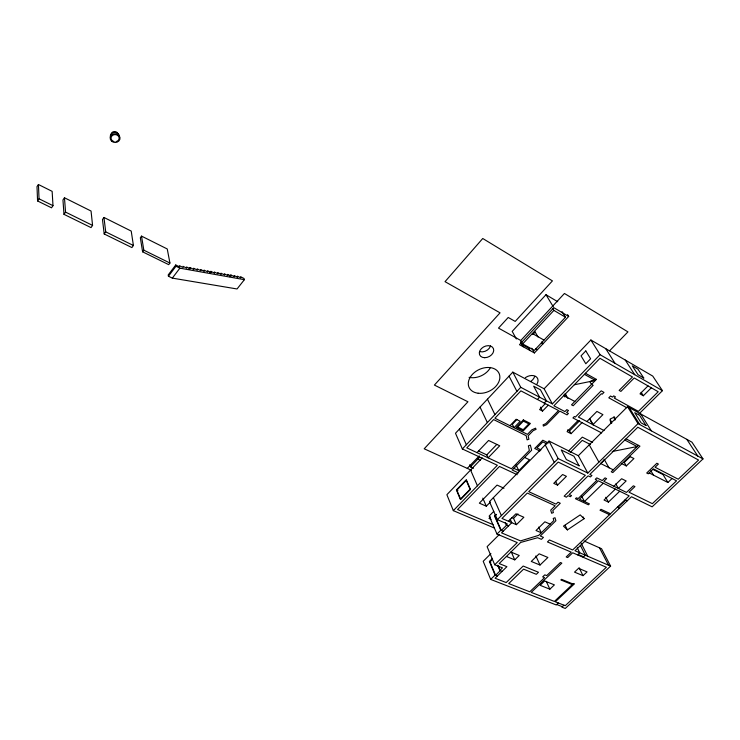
<?xml version="1.0" encoding="UTF-8"?>
<svg xmlns="http://www.w3.org/2000/svg" width="740" height="740" viewBox="0 0 740 740"><rect width="100%" height="100%" fill="white"/><g stroke="black" fill="none" stroke-linecap="round" stroke-linejoin="round"><path stroke-width="1.11" d="M38.434 184.51L37 186.637L37.574 200.956L51.523 207.811L52.993 205.674L52.142 191.355L38.434 184.51L39.035 198.81L37.574 200.956M64.473 197.765L62.956 199.967L63.992 214.341L91.02 227.606L92.574 225.413L91.048 211.029L64.473 197.765L65.546 212.103L63.992 214.341M103.961 217.458L102.481 219.54L104.192 233.97L131.905 247.567L133.413 245.504L131.221 231.074L103.961 217.458L105.709 231.861L104.192 233.97M141.525 236.115L140.332 237.753L142.607 251.822L168.711 264.652L169.932 263.033L167.249 248.964L141.525 236.115L143.819 250.166L142.607 251.822M209.549 273.097L210.9 271.349L211.187 272.579L207.487 270.738L207.774 271.969L204.064 270.109L204.342 271.349L200.605 269.489L200.882 270.729L197.127 268.861L197.404 270.1L193.621 268.222L193.899 269.471L190.097 267.584L190.365 268.833L186.545 266.946L186.804 268.195L182.965 266.298L183.224 267.547L179.367 265.642L179.617 266.9L175.732 264.985L168.193 274.966L168.433 276.233L172.318 278.12L237.05 288.97L244.376 279.683L244.043 278.49L240.537 276.714L240.861 277.916L237.327 276.14L237.651 277.334L234.108 275.548L234.423 276.76L230.852 274.966L229.52 276.677M168.433 276.233L175.981 266.243L175.732 264.985M172.318 278.12L179.876 268.157L244.376 279.683M188.737 269.369L190.097 267.584M557.738 301.726L545.981 294.714L512.21 331.372L516.354 338.976M562.058 311.651L565.471 317.22L534.345 350.381L522.68 343.915L553.881 310.393L552.752 308.534M532.846 334.48L535.177 332.01M638.768 414.104L662.457 390.683L600.057 354.691L552.373 403.92L544.113 388.787L512.811 372.137L455.489 433.252L462.352 448.967L497.354 465.266L453.324 510.637L494.265 527.99M568.681 316.452L553.853 307.692L519.471 344.683L534.409 352.943L568.681 316.452L567.543 314.602M462.352 448.967L520.766 387.325L512.811 372.137M476.976 452.63L488.604 440.467L499.713 445.795L488.113 457.838L486.763 454.887L478.678 451.095M467.292 468.392L479.261 455.905M544.113 388.787L590.881 340.002L652.754 376.096L662.457 390.683M473.526 468.254L470.446 466.848L479.585 457.311M509.971 425.694L516.15 419.256L520.192 421.282L514.023 427.702L512.33 424.298L516.946 419.497M537.397 399.489L539.59 397.204L533.679 386.197L540.441 389.786L546.398 400.784L544.215 403.05M482.221 457.903L446.877 494.699L453.324 510.637M486.763 454.887L496.78 444.463M456.414 489.954L466.061 479.936L470.048 489.251L460.299 499.315L456.414 489.954L457.903 490.602M545.315 403.624L539.58 409.562L542.54 411.089L548.266 405.168M563.713 395.345L565.258 393.754L567.867 398.37M564.768 396.945L566.359 395.299M609.547 350.825L627.946 331.881L564.435 293.475L520.784 340.483L498.501 328.098L508.223 317.469L515.188 321.41L552.429 280.886L482.748 238.493L445.027 281.663L500.046 312.835L434.399 385.068L467.948 401.774L424.196 448.792L471.473 470.289M596.403 379.38L571.521 404.836L573.186 405.724L593.166 385.309L591.501 384.393L589.826 381.572L596.403 379.38L585.46 373.265M513.875 468.346L518.823 470.668L529.507 459.79L524.577 457.431M563.963 605.181L561.882 607.133L565.268 608.456L610.611 566.119L574.989 550.736L631.488 496.753L652.144 506.835L703 458.902L638.019 423.622L587.81 473.073L578.347 455.701L549.015 441.077L489.454 501.665L497.382 519.656L507.187 523.874L506.234 524.827L505.318 522.773M503.996 488.234L497.04 485.089L479.354 503.154L486.319 506.188L490.333 502.109M577.995 420.598L567.081 431.651L571.049 433.677L581.955 422.66M567.552 429.903L569.532 430.921L579.624 420.709M493.774 511.368L489.159 516.021L496.993 534.049L517.241 542.568L494.718 564.759L487.105 546.666L499.38 534.437M490.546 516.881L488.992 518.453L491.101 519.36M586.885 421.532L596.921 411.421L602.915 414.631L592.897 424.695L589.484 418.757M495.994 514.318L494.459 515.854L500.795 530.256L503.154 531.264M496.503 514.541L494.977 516.076L501.313 530.478L506.752 525.048M497.382 519.656L558.173 458.569L587.81 473.073M568.524 450.984L582.315 437.146L592.592 442.409M570.17 452.51L582.278 440.365L590.465 444.546M508.463 521.256L515.947 513.782L523.865 517.26L516.39 524.688L501.988 518.462L527.315 493.062L555.157 505.772L550.708 510.147L551.652 513.264L553.39 512.57L552.78 510.609L560.273 503.237L558.015 502.201L556.036 504.153L528.721 491.647L558.201 462.075L585.331 475.293L564.167 496.151L566.415 497.197L568.033 495.615L570.383 496.716L571.53 495.587L569.171 494.487L587.579 476.384L588.309 475.922L590.428 476.949L591.935 475.469L589.817 474.442L637.824 427.23L698.569 460.049L678.247 479.233L655.076 467.236L658.397 464.063L656.861 463.259L646.705 473.008L648.259 473.804L653.392 468.882L676.554 480.834L652.356 503.663L629.037 492.23L634.929 486.578L633.375 485.801L626.484 492.415L603.84 481.333L606.606 478.641L605.024 477.864L602.258 480.556L596.764 477.864L595.274 479.316L596.986 480.158L578.134 498.584L576.414 497.779L575.452 498.732L588.439 504.81L589.41 503.866L579.494 499.223L598.336 480.815L629.194 495.865L572.649 549.968L549.469 539.96L547.443 541.93L571.225 552.142L566.192 556.961L567.663 557.581L572.695 552.78L606.384 567.256L565.258 605.69L555.324 601.805L574.425 583.832L573.491 583.453L554.39 601.435L531.246 592.379L561.854 563.131L560.384 562.511L546.693 575.609L544.807 574.841L542.67 576.885L544.566 577.653L529.766 591.806L508.713 583.564L523.578 569.153L536.343 574.323L538.48 572.26L523.18 566.045L506.169 582.565L495.088 578.236L506.9 566.683L499.176 563.575L520.646 542.457L537.638 537.712L541.421 539.34L543.447 537.37L540.274 536.001L555.907 520.72L554.991 517.732L553.215 518.435L553.844 520.516L538.674 535.362L520.544 540.894L501.554 532.865L511.766 522.69L510.128 519.064M496.993 534.049L500.795 530.256M511.664 517.556L513.505 518.351L517.963 513.912M648.009 385.892L640.008 393.874L643.337 395.752L651.33 387.806M578.347 455.701L627.52 406.676L691.956 442.187L703 458.902M557.553 485.135L566.415 476.338L562.613 474.516L553.751 483.349L557.553 485.135L555.574 481.259M490.916 553.631L483.202 561.281L490.676 579.411L556.267 604.95L558.358 602.989M497.391 575.988L495.097 575.082L489.408 561.466L492.516 558.385M492.239 559.357L489.908 561.669L495.596 575.285L500.332 570.642M600.51 463.49L604.34 459.725M490.676 579.411L495.097 575.082M497.613 565.212L499.833 570.438L502.469 567.857L494.718 564.759M506.41 556.462L514.744 559.865L519.23 555.472L510.915 552.04M638.389 445.332L611.249 471.787L612.822 472.573L639.943 446.155L626.04 438.82M630.313 456.525L624.255 462.426L626.317 465.941L633.921 458.56L629.537 456.293M603.294 483.229L584.471 501.554L581.418 495.772M613.858 486.236L621.628 478.724L626.133 480.963L618.381 488.446L615.819 483.914M615.347 489.112L604.043 500.027L608.428 502.118L619.722 491.249M540.024 565.046L547.887 557.461L539.155 553.798L531.264 561.447L540.024 565.046L535.834 555.943M617.808 507.427L625.633 499.944M577.561 554.87L579.744 552.789L577.255 547.822M583.139 557.266L585.312 555.194L580.317 545.269M549.866 589.188L554.399 584.877L544.677 580.965L540.135 585.312L549.866 589.188L546.259 581.335M649.174 472.925L667.869 482.489L672.068 478.512M583.028 575.674L587.051 571.89L578.569 568.32L574.536 572.131L583.028 575.674L579.106 567.71M584.073 518.721L580.206 514.883L563.473 526.112L567.404 529.896L584.073 518.721L583.129 516.899M574.351 384.754L595.367 380.434L584.415 374.338M612.23 451.502L637.131 446.553L624.782 440.05M556.73 604.524L562.335 606.707M499.833 570.438L502.127 571.354M489.408 561.466L490.925 562.076M572.27 584.609L560.837 579.947L561.494 579.318L572.927 583.99M493.099 524.679L457.57 509.546L499.454 466.45L517.214 474.719M506.234 524.827L508.593 525.844M578.042 554.417L583.61 556.813M584.054 540.986L601.546 548.71L610.611 566.119M550.135 524.142L544.862 521.811L536.019 530.497L541.301 532.791L538.6 527.102M477.411 458.93L480.417 460.326M518.351 472.897L512.228 470.039L531.644 450.216L530.376 445.11L528.36 445.822L529.35 450.457L511.451 468.753L466.783 447.857L493.626 419.58L526.177 435.675L527.074 439.865L528.934 439.218L528.11 435.869L533.179 430.652L536.047 429.367L535.575 428.173L531.838 429.848L527.454 434.361L494.903 418.23L520.886 390.859L558.543 410.534L545.787 423.622L543.095 424.825L543.364 426.092L546.601 424.649L559.81 411.089L567.034 414.872L568.44 413.438L566.59 412.467L568.487 410.524L566.812 409.646L564.916 411.588L553.89 405.807L599.974 358.308L632.469 376.975L619.14 390.415L620.888 391.395L634.217 377.974L658.193 391.747L638.38 411.375L614.265 398.065L615.467 396.853L613.71 395.882L612.507 397.093L610.574 396.02L608.789 397.824L626.706 407.685M610.491 513.754L600.973 509.296L600.01 510.221L609.538 514.67M617.336 507.205L619.482 508.223M625.171 499.713L627.307 500.749M540.959 449.901L536.916 447.922L542.818 441.9L546.851 443.898M539.895 451.012L534.706 448.477L542.79 440.226L548.312 442.973M143.819 250.166L169.932 263.033M39.035 198.81L52.993 205.674M175.981 266.243L179.876 268.157M105.709 231.861L133.413 245.504M65.546 212.103L92.574 225.413M210.9 271.349L214.572 273.19L214.286 271.969L217.939 273.791L217.643 272.57L221.279 274.392L220.983 273.18L224.599 274.993L224.294 273.772L227.892 275.585L227.587 274.374L231.167 276.168L230.852 274.966M600.834 463.61L613.266 469.835M621.924 463.712L626.317 465.941M652.782 469.308L663.012 474.58L667.869 482.489M601.639 432.946L572.917 417.943L574.323 416.518L575.369 417.064L601.185 390.84L603.988 392.385L602.193 394.198L601.37 393.745L578.375 417.064L604.043 430.55M520.766 387.325L552.373 403.92M563.815 395.576L574.823 401.459M522.033 344.581L528.841 348.318M535.89 348.734L537.508 349.641M541.375 342.897L542.994 343.804L541.856 341.825M532.356 333.518L544.002 340.095M553.881 310.393L565.471 317.22M686.803 439.347L697.811 456.09M625.254 360.056L634.735 374.69M641.145 392.329L643.337 395.752M605.727 348.66L615.033 363.331M640.701 413.938L651.32 430.837M590.881 340.002L600.159 354.747M629.148 407.574L639.665 424.51M627.52 406.676L638.019 423.622M545.981 294.714L553.289 306.767M650.83 470.733L653.494 475.145M589.836 418.886L593.286 424.899M535.159 331.992L537.999 336.959M604.09 459.161L609.048 467.902M589.234 444.851L598.919 462.13M531.764 348.189L534.409 352.943M528.823 348.337L530.025 350.519M521.117 341.066L522.68 343.915M569.532 430.921L571.049 433.677M520.544 341.797L523.236 346.764M605.764 497.262L608.428 502.118M540.441 407.148L542.54 411.089M549.015 441.077L558.173 458.569M599.502 547.813L608.548 565.231M545.232 444.934L554.306 462.454M509.046 376.151L516.927 391.377M581.085 543.049L587.754 556.249M565.12 525.308L567.404 529.896M487.457 399.175L494.921 414.604M516.076 464.961L518.823 470.668M480.038 407.083L487.355 422.577M513.505 518.351L516.39 524.688M493.386 497.659L501.396 515.623M459.411 429.071L466.348 444.749M511.238 551.901L514.744 559.865M470.631 465.331L471.5 467.329M469.576 464.85L470.446 466.848M470.566 470.039L477.43 485.801M482.813 498.14L486.319 506.188M498.122 565.416L499.888 569.596M609.973 419.913L611.083 423.141M611.702 423.271L610.213 418.97L614.487 417.027L615.227 419.182M613.858 416.898L614.959 420.135M525.354 377.659A8.908 6.309 -27.4 0 1 535.547 376.327A8.908 6.309 -27.4 0 1 536.953 384.06M490.527 367.41A16.289 11.914 -25.8 0 1 469.086 377.335M534.632 376.466A8.852 6.299 -27.4 0 1 530.784 381.387M490.527 345.969A7.53 5.559 -26.6 0 1 480.066 351.685M111.204 135.318A3.478 3.071 2.6 0 1 113.757 131.628A3.478 3.071 2.6 0 1 117.965 133.931M110.417 137.39A4.57 4.024 2.5 0 1 114.358 132.451A4.57 4.024 2.5 0 1 119.427 136.604M113.979 141.553A4.042 3.552 2.3 0 1 111.851 136.012A4.042 3.552 2.3 0 1 118.465 136.197A4.042 3.552 2.3 0 1 116.069 141.608M585.793 350.917L581.039 355.857L585.803 363.756L590.613 358.78L585.793 350.917M523.346 419.922L516.159 427.396L523.208 430.893L530.386 423.474L523.346 419.922M466.487 480.121L456.839 490.139L460.733 499.5L470.474 489.445L466.487 480.121M523.384 421.134L517.732 426.999L523.171 429.7L528.813 423.863L523.384 421.134M579.106 465.812L566.331 459.531L561.235 449.939L573.935 456.247L579.106 465.812M646.011 425.537L641.108 422.864L634.754 412.661L639.628 415.344L646.011 425.537M643.754 378.02L638.074 374.736L632.284 365.847L637.936 369.14L643.754 378.02M478.17 393.236A16.548 11.942 -25.7 0 0 499.713 375.439A16.548 11.942 -25.7 0 0 474.349 372.544A16.548 11.942 -25.7 0 0 478.17 393.236M484.672 357.707A7.576 5.569 -26.6 0 0 493.478 348.734A7.576 5.569 -26.6 0 0 481.388 348.605A7.576 5.569 -26.6 0 0 484.672 357.707M111.537 141.1A4.93 4.338 2.3 0 0 119.834 139.407A4.93 4.338 2.3 0 0 113.942 133.912A4.93 4.338 2.3 0 0 111.537 141.1"/></g></svg>
